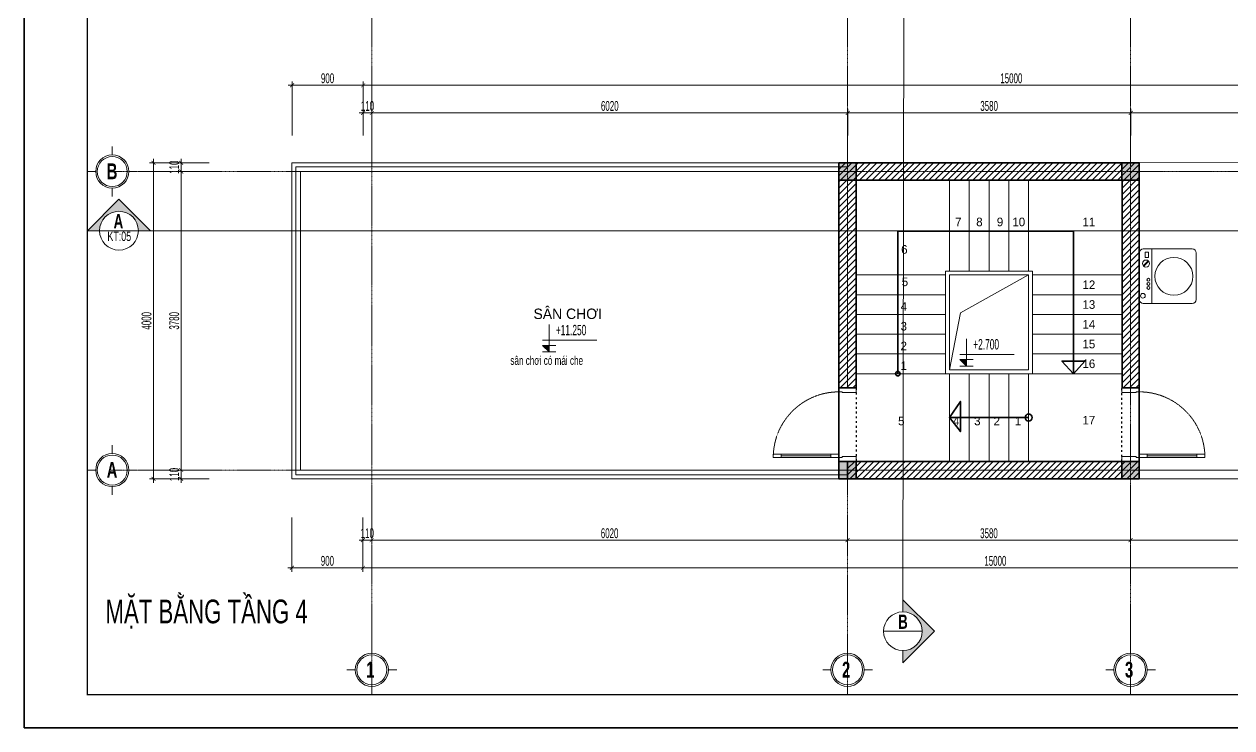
# Model space of a CAD drawing. Header units: millimetres. Extents: x 1336014 to 2939047, y -333549 to -60566.
# Drawn here: x 1362817 to 1378096, y -129429 to -120519 of the extents above; entities that cross this region are included whole.
import ezdxf
from ezdxf.enums import TextEntityAlignment as Align

# ---------------------------------------------------------------- set-up
doc = ezdxf.new("R2010")
doc.units = ezdxf.units.MM
doc.header["$MEASUREMENT"] = 0
for name, pattern in [('ACAD_ISO03W100', [30, 12, -18]), ('CENTER2', [1.125, 0.75, -0.125, 0.125, -0.125]), ('HIDDEN', [0.375, 0.25, -0.125])]:
    doc.linetypes.add(name, pattern=pattern)
for name, color, linetype, lineweight in [('01.Cut', 255, 'Continuous', 35), ('02.Thay', 145, 'Continuous', 15), ('05.Text', 253, 'Continuous', 18), ('06.betong', 2, 'Continuous', 35), ('07.noithat', 45, 'Continuous', 9), ('08.Dim', 156, 'Continuous', 15), ('09.Hatch', 250, 'Continuous', 5), ('10.Text', 254, 'Continuous', 18), ('10.truc', 250, 'CENTER2', 20), ('11.Khung bo', 32, 'Continuous', 50), ('12.Khung', 36, 'Continuous', 25), ('14. Net cua', 34, 'Continuous', 20), ('CA.thay 145', 145, 'Continuous', 18), ('DIM', 252, 'Continuous', 20), ('NN_KI HIEU', 22, 'Continuous', 18)]:
    doc.layers.add(name, color=color, linetype=linetype, lineweight=lineweight)
doc.layers.add('text', color=7, linetype='Continuous')
doc.layers.add('truc1', color=250, linetype='ACAD_ISO03W100')
doc.layers.add('Tpl_Bound', color=1, linetype='Continuous', plot=False)
doc.styles.add('AVANTH', font='')
doc.styles.add('AVANTHB', font='')
doc.styles.add('TT5_Ghi chu 1', font='', dxfattribs={"width": 0.7, "height": 240})
doc.styles.add('TT5_Text Dim', font='hoatbif.shx', dxfattribs={"width": 0.6})
doc.styles.get('AVANTH').set_extended_font_data('.VnAvantH')
doc.styles.get('AVANTHB').set_extended_font_data('.VnAvantH', bold=True)
doc.styles.get('TT5_Ghi chu 1').set_extended_font_data('.VnBlackH')
doc.dimstyles.new('TT5_Dim 1-50', dxfattribs={"dimscale": 50, "dimtxt": 2.5, "dimasz": 1, "dimexe": 1, "dimexo": 0.5, "dimgap": 0.5, "dimtad": 1, "dimdec": 0, "dimzin": 0, "dimdsep": 46, "dimtxsty": 'TT5_Text Dim', "dimblk": 'ARCHTICK', "dimcen": 0, "dimdle": 1, "dimclrd": 256, "dimclre": 256, "dimclrt": 1, "dimadec": 0, "dimazin": 0, "dimtfac": 0.015, "dimtdec": 0, "dimtix": 1, "dimtmove": 2, "dimatfit": 3, "dimldrblk": 'DOT', "dimfxl": 1, "dimtolj": 1, "dimtzin": 0, "dimlwd": -1, "dimlwe": -1, "dimarcsym": 1})
pattern_1 = [(45, (827697.484, -82061.864), (-39.7747564, 39.7747564), [])]

# ---------------------------------------------------------------- blocks, each defined once
blk = doc.blocks.new('100')
at = {"layer": '11.Khung bo', "const_width": 26.7}
blk.add_lwpolyline([(1860913, -945240), (1860913, -916940), (1896063, -916940), (1896063, -945240)], close=True, dxfattribs=at)
blk.add_lwpolyline([(1860913, -945240), (1860913, -916940), (1896063, -916940), (1896063, -945240)], close=True, dxfattribs=at)
blk.add_lwpolyline([(1860913, -945240), (1860913, -916940), (1896063, -916940), (1896063, -945240)], close=True, dxfattribs=at)
at = {"layer": '12.Khung'}
blk.add_lwpolyline([(1901579, -945940), (1901579, -916240), (1859580, -916240), (1859580, -945940)], close=True, dxfattribs=at)
blk.add_lwpolyline([(1901579, -945940), (1901579, -916240), (1859580, -916240), (1859580, -945940)], close=True, dxfattribs=at)
blk.add_lwpolyline([(1901579, -945940), (1901579, -916240), (1859580, -916240), (1859580, -945940)], close=True, dxfattribs=at)
blk = doc.blocks.new('DFGFH')
h = blk.add_hatch(color=256)
h.dxf.hatch_style = 1
h.paths.add_polyline_path([(15438, 12137), (15658, 12137), (15658, 12357), (15438, 12357)])
blk.add_lwpolyline([(15438, 12137), (15658, 12137), (15658, 12357), (15438, 12357)], close=True)
blk = doc.blocks.new('DANHTRUC')
for p, q in [((980383, -947347), (980383, -947137)), ((979963, -947767), (979753, -947767)), ((980803, -947767), (981013, -947767)), ((980383, -948187), (980383, -948397))]:
    blk.add_line(p, q)
for radius in [420, 380]:
    blk.add_circle((980383, -947767), radius)
blk = doc.blocks.new('_ARCHTICK')
at = {"const_width": 0.15}
blk.add_lwpolyline([(-0.5, -0.5), (0.5, 0.5)], dxfattribs=at)
blk = doc.blocks.new('*D267')
at = {"layer": '08.Dim', "transparency": 16777216}
for p, q in [((1367214, -126765), (1367214, -127102)), ((1373234, -126765), (1373234, -127102)), ((1367164, -127052), (1373284, -127052))]:
    blk.add_line(p, q, dxfattribs=at)
at = {"layer": 'Defpoints', "color": 0, "transparency": 16777216}
for p in [(1367214, -126740), (1373234, -126740), (1373234, -127052)]:
    blk.add_point(p, dxfattribs=at)
at = {"layer": '08.Dim', "transparency": 16777216, "xscale": 50, "yscale": 50, "zscale": 50, "rotation": 180}
blk.add_blockref('_ARCHTICK', (1367214, -127052), dxfattribs=at)
at = {"layer": '08.Dim', "transparency": 16777216, "xscale": 50, "yscale": 50, "zscale": 50}
blk.add_blockref('_ARCHTICK', (1373234, -127052), dxfattribs=at)
at = {"layer": '08.Dim', "color": 1, "transparency": 16777216, "insert": (1370224, -126965), "char_height": 125, "attachment_point": 5, "style": 'TT5_Text Dim'}
blk.add_mtext('\\A1;6020', dxfattribs=at)
blk = doc.blocks.new('_DOT')
blk.add_line((-0.5, 0), (-1, 0))
at = {"const_width": 0.5}
blk.add_lwpolyline([(-0.25, 0, 1), (0.25, 0, 1)], format="xyb", close=True, dxfattribs=at)
blk = doc.blocks.new('*D268')
at = {"layer": '08.Dim', "transparency": 16777216}
for p, q in [((1373233, -126765), (1373233, -127102)), ((1376813, -126765), (1376813, -127102)), ((1373183, -127052), (1376863, -127052))]:
    blk.add_line(p, q, dxfattribs=at)
at = {"layer": 'Defpoints', "color": 0, "transparency": 16777216}
for p in [(1373233, -126740), (1376813, -126740), (1376813, -127052)]:
    blk.add_point(p, dxfattribs=at)
at = {"layer": '08.Dim', "transparency": 16777216, "xscale": 50, "yscale": 50, "zscale": 50, "rotation": 180}
blk.add_blockref('_ARCHTICK', (1373233, -127052), dxfattribs=at)
at = {"layer": '08.Dim', "transparency": 16777216, "xscale": 50, "yscale": 50, "zscale": 50}
blk.add_blockref('_ARCHTICK', (1376813, -127052), dxfattribs=at)
at = {"layer": '08.Dim', "color": 1, "transparency": 16777216, "insert": (1375023, -126965), "char_height": 125, "attachment_point": 5, "style": 'TT5_Text Dim'}
blk.add_mtext('\\A1;3580', dxfattribs=at)
blk = doc.blocks.new('*D269')
at = {"layer": '08.Dim', "transparency": 16777216}
for p, q in [((1376814, -126765), (1376814, -127102)), ((1381994, -126765), (1381994, -127102)), ((1376764, -127052), (1382044, -127052))]:
    blk.add_line(p, q, dxfattribs=at)
at = {"layer": 'Defpoints', "color": 0, "transparency": 16777216}
for p in [(1376814, -126740), (1381994, -126740), (1381994, -127052)]:
    blk.add_point(p, dxfattribs=at)
at = {"layer": '08.Dim', "transparency": 16777216, "xscale": 50, "yscale": 50, "zscale": 50, "rotation": 180}
blk.add_blockref('_ARCHTICK', (1376814, -127052), dxfattribs=at)
at = {"layer": '08.Dim', "transparency": 16777216, "xscale": 50, "yscale": 50, "zscale": 50}
blk.add_blockref('_ARCHTICK', (1381994, -127052), dxfattribs=at)
at = {"layer": '08.Dim', "color": 1, "transparency": 16777216, "insert": (1379404, -126965), "char_height": 125, "attachment_point": 5, "style": 'TT5_Text Dim'}
blk.add_mtext('\\A1;5180', dxfattribs=at)
blk = doc.blocks.new('*D271')
at = {"layer": '08.Dim', "transparency": 16777216}
for p, q in [((1367104, -126765), (1367104, -127452)), ((1382104, -126765), (1382104, -127452)), ((1367054, -127402), (1382154, -127402))]:
    blk.add_line(p, q, dxfattribs=at)
at = {"layer": 'Defpoints', "color": 0, "transparency": 16777216}
for p in [(1367104, -126740), (1382104, -126740), (1382104, -127402)]:
    blk.add_point(p, dxfattribs=at)
at = {"layer": '08.Dim', "transparency": 16777216, "xscale": 50, "yscale": 50, "zscale": 50, "rotation": 180}
blk.add_blockref('_ARCHTICK', (1367104, -127402), dxfattribs=at)
at = {"layer": '08.Dim', "transparency": 16777216, "xscale": 50, "yscale": 50, "zscale": 50}
blk.add_blockref('_ARCHTICK', (1382104, -127402), dxfattribs=at)
at = {"layer": '08.Dim', "color": 1, "transparency": 16777216, "insert": (1375104, -127315), "char_height": 125, "attachment_point": 5, "style": 'TT5_Text Dim'}
blk.add_mtext('\\A1;15000', dxfattribs=at)
blk = doc.blocks.new('*D272')
at = {"layer": '08.Dim', "transparency": 16777216}
for p, q in [((1365158, -122275), (1364754, -122275)), ((1364804, -122275), (1364804, -122225)), ((1364804, -122275), (1364804, -122385)), ((1365158, -122385), (1364754, -122385)), ((1364804, -122385), (1364804, -122435))]:
    blk.add_line(p, q, dxfattribs=at)
at = {"layer": 'Defpoints', "color": 0, "transparency": 16777216}
for p in [(1365183, -122275), (1364804, -122385), (1365183, -122385)]:
    blk.add_point(p, dxfattribs=at)
at = {"layer": '08.Dim', "transparency": 16777216, "xscale": 50, "yscale": 50, "zscale": 50}
for p, rotation in [((1364804, -122275), 270), ((1364804, -122385), 90)]:
    blk.add_blockref('_ARCHTICK', p, dxfattribs=dict(at, rotation=rotation))
at = {"layer": '08.Dim', "color": 1, "transparency": 16777216, "insert": (1364716, -122330), "char_height": 125, "attachment_point": 5, "rotation": 90, "style": 'TT5_Text Dim'}
blk.add_mtext('\\A1;110', dxfattribs=at)
blk = doc.blocks.new('*D254')
at = {"layer": '08.Dim', "transparency": 16777216}
for p, q in [((1364804, -122335), (1364804, -126215)), ((1365158, -122385), (1364754, -122385)), ((1365158, -126165), (1364754, -126165))]:
    blk.add_line(p, q, dxfattribs=at)
at = {"layer": 'Defpoints', "color": 0, "transparency": 16777216}
for p in [(1365183, -122385), (1364804, -126165), (1365183, -126165)]:
    blk.add_point(p, dxfattribs=at)
at = {"layer": '08.Dim', "transparency": 16777216, "xscale": 50, "yscale": 50, "zscale": 50}
for p, rotation in [((1364804, -122385), 90), ((1364804, -126165), 270)]:
    blk.add_blockref('_ARCHTICK', p, dxfattribs=dict(at, rotation=rotation))
at = {"layer": '08.Dim', "color": 1, "transparency": 16777216, "insert": (1364716, -124275), "char_height": 125, "attachment_point": 5, "rotation": 90, "style": 'TT5_Text Dim'}
blk.add_mtext('\\A1;3780', dxfattribs=at)
blk = doc.blocks.new('*D255')
at = {"layer": '08.Dim', "transparency": 16777216}
for p, q in [((1365158, -126165), (1364754, -126165)), ((1364804, -126165), (1364804, -126115)), ((1364804, -126165), (1364804, -126275)), ((1365158, -126275), (1364754, -126275)), ((1364804, -126275), (1364804, -126325))]:
    blk.add_line(p, q, dxfattribs=at)
at = {"layer": 'Defpoints', "color": 0, "transparency": 16777216}
for p in [(1365183, -126165), (1364804, -126275), (1365183, -126275)]:
    blk.add_point(p, dxfattribs=at)
at = {"layer": '08.Dim', "transparency": 16777216, "xscale": 50, "yscale": 50, "zscale": 50}
for p, rotation in [((1364804, -126165), 270), ((1364804, -126275), 90)]:
    blk.add_blockref('_ARCHTICK', p, dxfattribs=dict(at, rotation=rotation))
at = {"layer": '08.Dim', "color": 1, "transparency": 16777216, "insert": (1364716, -126220), "char_height": 125, "attachment_point": 5, "rotation": 90, "style": 'TT5_Text Dim'}
blk.add_mtext('\\A1;110', dxfattribs=at)
blk = doc.blocks.new('*D256')
at = {"layer": '08.Dim', "transparency": 16777216}
for p, q in [((1365158, -122275), (1364404, -122275)), ((1364454, -122225), (1364454, -126325)), ((1365158, -126275), (1364404, -126275))]:
    blk.add_line(p, q, dxfattribs=at)
at = {"layer": 'Defpoints', "color": 0, "transparency": 16777216}
for p in [(1365183, -122275), (1364454, -126275), (1365183, -126275)]:
    blk.add_point(p, dxfattribs=at)
at = {"layer": '08.Dim', "transparency": 16777216, "xscale": 50, "yscale": 50, "zscale": 50}
for p, rotation in [((1364454, -122275), 90), ((1364454, -126275), 270)]:
    blk.add_blockref('_ARCHTICK', p, dxfattribs=dict(at, rotation=rotation))
at = {"layer": '08.Dim', "color": 1, "transparency": 16777216, "insert": (1364366, -124275), "char_height": 125, "attachment_point": 5, "rotation": 90, "style": 'TT5_Text Dim'}
blk.add_mtext('\\A1;4000', dxfattribs=at)
blk = doc.blocks.new('*D261')
at = {"layer": '08.Dim', "transparency": 16777216}
for p, q in [((1367216, -121930), (1367216, -121593)), ((1373236, -121930), (1373236, -121593)), ((1367166, -121643), (1373286, -121643))]:
    blk.add_line(p, q, dxfattribs=at)
at = {"layer": 'Defpoints', "color": 0, "transparency": 16777216}
for p in [(1373236, -121643), (1367216, -121955), (1373236, -121955)]:
    blk.add_point(p, dxfattribs=at)
at = {"layer": '08.Dim', "transparency": 16777216, "xscale": 50, "yscale": 50, "zscale": 50, "rotation": 180}
blk.add_blockref('_ARCHTICK', (1367216, -121643), dxfattribs=at)
at = {"layer": '08.Dim', "transparency": 16777216, "xscale": 50, "yscale": 50, "zscale": 50}
blk.add_blockref('_ARCHTICK', (1373236, -121643), dxfattribs=at)
at = {"layer": '08.Dim', "color": 1, "transparency": 16777216, "insert": (1370226, -121555), "char_height": 125, "attachment_point": 5, "style": 'TT5_Text Dim'}
blk.add_mtext('\\A1;6020', dxfattribs=at)
blk = doc.blocks.new('*D249')
at = {"layer": '08.Dim', "transparency": 16777216}
for p, q in [((1373235, -121930), (1373235, -121593)), ((1376815, -121930), (1376815, -121593)), ((1373185, -121643), (1376865, -121643))]:
    blk.add_line(p, q, dxfattribs=at)
at = {"layer": 'Defpoints', "color": 0, "transparency": 16777216}
for p in [(1376815, -121643), (1373235, -121955), (1376815, -121955)]:
    blk.add_point(p, dxfattribs=at)
at = {"layer": '08.Dim', "transparency": 16777216, "xscale": 50, "yscale": 50, "zscale": 50, "rotation": 180}
blk.add_blockref('_ARCHTICK', (1373235, -121643), dxfattribs=at)
at = {"layer": '08.Dim', "transparency": 16777216, "xscale": 50, "yscale": 50, "zscale": 50}
blk.add_blockref('_ARCHTICK', (1376815, -121643), dxfattribs=at)
at = {"layer": '08.Dim', "color": 1, "transparency": 16777216, "insert": (1375025, -121555), "char_height": 125, "attachment_point": 5, "style": 'TT5_Text Dim'}
blk.add_mtext('\\A1;3580', dxfattribs=at)
blk = doc.blocks.new('*D250')
at = {"layer": '08.Dim', "transparency": 16777216}
for p, q in [((1376816, -121930), (1376816, -121593)), ((1381996, -121930), (1381996, -121593)), ((1376766, -121643), (1382046, -121643))]:
    blk.add_line(p, q, dxfattribs=at)
at = {"layer": 'Defpoints', "color": 0, "transparency": 16777216}
for p in [(1381996, -121643), (1376816, -121955), (1381996, -121955)]:
    blk.add_point(p, dxfattribs=at)
at = {"layer": '08.Dim', "transparency": 16777216, "xscale": 50, "yscale": 50, "zscale": 50, "rotation": 180}
blk.add_blockref('_ARCHTICK', (1376816, -121643), dxfattribs=at)
at = {"layer": '08.Dim', "transparency": 16777216, "xscale": 50, "yscale": 50, "zscale": 50}
blk.add_blockref('_ARCHTICK', (1381996, -121643), dxfattribs=at)
at = {"layer": '08.Dim', "color": 1, "transparency": 16777216, "insert": (1379406, -121555), "char_height": 125, "attachment_point": 5, "style": 'TT5_Text Dim'}
blk.add_mtext('\\A1;5180', dxfattribs=at)
blk = doc.blocks.new('*D251')
at = {"layer": '08.Dim', "transparency": 16777216}
for p, q in [((1367106, -121930), (1367106, -121593)), ((1367216, -121930), (1367216, -121593)), ((1367106, -121643), (1367056, -121643)), ((1367106, -121643), (1367216, -121643)), ((1367216, -121643), (1367266, -121643))]:
    blk.add_line(p, q, dxfattribs=at)
at = {"layer": 'Defpoints', "color": 0, "transparency": 16777216}
for p in [(1367216, -121643), (1367106, -121955), (1367216, -121955)]:
    blk.add_point(p, dxfattribs=at)
at = {"layer": '08.Dim', "transparency": 16777216, "xscale": 50, "yscale": 50, "zscale": 50}
blk.add_blockref('_ARCHTICK', (1367106, -121643), dxfattribs=at)
at = {"layer": '08.Dim', "transparency": 16777216, "xscale": 50, "yscale": 50, "zscale": 50, "rotation": 180}
blk.add_blockref('_ARCHTICK', (1367216, -121643), dxfattribs=at)
at = {"layer": '08.Dim', "color": 1, "transparency": 16777216, "insert": (1367161, -121555), "char_height": 125, "attachment_point": 5, "style": 'TT5_Text Dim'}
blk.add_mtext('\\A1;110', dxfattribs=at)
blk = doc.blocks.new('*D253')
at = {"layer": '08.Dim', "transparency": 16777216}
for p, q in [((1367056, -121293), (1382156, -121293)), ((1367106, -121930), (1367106, -121243)), ((1382106, -121930), (1382106, -121243))]:
    blk.add_line(p, q, dxfattribs=at)
at = {"layer": 'Defpoints', "color": 0, "transparency": 16777216}
for p in [(1382106, -121293), (1367106, -121955), (1382106, -121955)]:
    blk.add_point(p, dxfattribs=at)
at = {"layer": '08.Dim', "transparency": 16777216, "xscale": 50, "yscale": 50, "zscale": 50, "rotation": 180}
blk.add_blockref('_ARCHTICK', (1367106, -121293), dxfattribs=at)
at = {"layer": '08.Dim', "transparency": 16777216, "xscale": 50, "yscale": 50, "zscale": 50}
blk.add_blockref('_ARCHTICK', (1382106, -121293), dxfattribs=at)
at = {"layer": '08.Dim', "color": 1, "transparency": 16777216, "insert": (1375306, -121205), "char_height": 125, "attachment_point": 5, "style": 'TT5_Text Dim'}
blk.add_mtext('\\A1;15000', dxfattribs=at)
blk = doc.blocks.new('A$C4E7C6F34')
at = {"layer": 'DIM'}
blk.add_hatch(color=256, dxfattribs=at).paths.add_polyline_path([(-38, 0), (-38, 138), (-178, 138)])
for p, q in [((-38, 576), (-38, 0)), ((964, 248), (-178, 248)), ((-178, 138), (101, 138)), ((-178, 138), (-38, 0)), ((-178, 0), (101, 0))]:
    blk.add_line(p, q, dxfattribs=at)
at = {"layer": 'text', "style": 'TT5_Text Dim', "flags": 8}
blk.add_attdef('%%P0.000', text='', height=220, dxfattribs=at).set_placement((102, 461), align=Align.MIDDLE_LEFT)
blk = doc.blocks.new('*U37')
blk.add_line((-70, 100), (-70, 730))
for points in [[(-50, 0), (-50, 830), (-90, 830), (-90, 0)], [(-50, 100), (-90, 100), (-90, 730), (-50, 730)]]:
    blk.add_lwpolyline(points, close=True)
at = {"lineweight": 13}
for points in [[(-930, -220), (-870, -220), (-870, -40), (-880, -40), (-880, 0), (-930, 0)], [(0, -220), (-60, -220), (-60, -40), (-50, -40), (-50, 0), (0, 0)]]:
    blk.add_lwpolyline(points, close=True, dxfattribs=at)
at = {"linetype": 'HIDDEN'}
blk.add_arc((-50, 0), 830, 90, 180, dxfattribs=at)
blk = doc.blocks.new('*D303')
at = {"layer": '08.Dim', "transparency": 16777216}
for p, q in [((1366156, -121293), (1367156, -121293)), ((1366206, -121930), (1366206, -121243)), ((1367106, -121930), (1367106, -121243))]:
    blk.add_line(p, q, dxfattribs=at)
at = {"layer": 'Defpoints', "color": 0, "transparency": 16777216}
for p in [(1367106, -121293), (1366206, -121955), (1367106, -121955)]:
    blk.add_point(p, dxfattribs=at)
at = {"layer": '08.Dim', "transparency": 16777216, "xscale": 50, "yscale": 50, "zscale": 50, "rotation": 180}
blk.add_blockref('_ARCHTICK', (1366206, -121293), dxfattribs=at)
at = {"layer": '08.Dim', "transparency": 16777216, "xscale": 50, "yscale": 50, "zscale": 50}
blk.add_blockref('_ARCHTICK', (1367106, -121293), dxfattribs=at)
at = {"layer": '08.Dim', "color": 1, "transparency": 16777216, "insert": (1366656, -121205), "char_height": 125, "attachment_point": 5, "style": 'TT5_Text Dim'}
blk.add_mtext('\\A1;900', dxfattribs=at)
blk = doc.blocks.new('*D304')
at = {"layer": '08.Dim', "transparency": 16777216}
for p, q in [((1366204, -126765), (1366204, -127452)), ((1367104, -126765), (1367104, -127452)), ((1366154, -127402), (1367154, -127402))]:
    blk.add_line(p, q, dxfattribs=at)
at = {"layer": 'Defpoints', "color": 0, "transparency": 16777216}
for p in [(1366204, -126740), (1367104, -126740), (1367104, -127402)]:
    blk.add_point(p, dxfattribs=at)
at = {"layer": '08.Dim', "transparency": 16777216, "xscale": 50, "yscale": 50, "zscale": 50, "rotation": 180}
blk.add_blockref('_ARCHTICK', (1366204, -127402), dxfattribs=at)
at = {"layer": '08.Dim', "transparency": 16777216, "xscale": 50, "yscale": 50, "zscale": 50}
blk.add_blockref('_ARCHTICK', (1367104, -127402), dxfattribs=at)
at = {"layer": '08.Dim', "color": 1, "transparency": 16777216, "insert": (1366654, -127315), "char_height": 125, "attachment_point": 5, "style": 'TT5_Text Dim'}
blk.add_mtext('\\A1;900', dxfattribs=at)
blk = doc.blocks.new('*D287')
at = {"layer": '08.Dim', "transparency": 16777216}
for p, q in [((1367104, -126765), (1367104, -127101)), ((1367214, -126765), (1367214, -127101)), ((1367104, -127051), (1367054, -127051)), ((1367104, -127051), (1367214, -127051)), ((1367214, -127051), (1367264, -127051))]:
    blk.add_line(p, q, dxfattribs=at)
at = {"layer": 'Defpoints', "color": 0, "transparency": 16777216}
for p in [(1367104, -126740), (1367214, -126740), (1367214, -127051)]:
    blk.add_point(p, dxfattribs=at)
at = {"layer": '08.Dim', "transparency": 16777216, "xscale": 50, "yscale": 50, "zscale": 50}
blk.add_blockref('_ARCHTICK', (1367104, -127051), dxfattribs=at)
at = {"layer": '08.Dim', "transparency": 16777216, "xscale": 50, "yscale": 50, "zscale": 50, "rotation": 180}
blk.add_blockref('_ARCHTICK', (1367214, -127051), dxfattribs=at)
at = {"layer": '08.Dim', "color": 1, "transparency": 16777216, "insert": (1367159, -126964), "char_height": 125, "attachment_point": 5, "style": 'TT5_Text Dim'}
blk.add_mtext('\\A1;110', dxfattribs=at)
blk = doc.blocks.new('*U38')
blk.add_line((-70, 100), (-70, 730))
for points in [[(-50, 0), (-50, 830), (-90, 830), (-90, 0)], [(-50, 100), (-90, 100), (-90, 730), (-50, 730)]]:
    blk.add_lwpolyline(points, close=True)
at = {"lineweight": 13}
for points in [[(-930, -220), (-870, -220), (-870, -40), (-880, -40), (-880, 0), (-930, 0)], [(0, -220), (-60, -220), (-60, -40), (-50, -40), (-50, 0), (0, 0)]]:
    blk.add_lwpolyline(points, close=True, dxfattribs=at)
at = {"linetype": 'HIDDEN'}
blk.add_arc((-50, 0), 830, 90, 180, dxfattribs=at)

msp = doc.modelspace()

# ---------------------------------------------------------------- hatches: boundary and pattern name
at = {"layer": '09.Hatch', "ltscale": 50}
h = msp.add_hatch(dxfattribs=at)
h.set_pattern_fill('TUONGXAY', color=256, scale=450, style=0)
h.set_pattern_definition(pattern_1)
h.paths.add_polyline_path([(1376924.5, -122274.6), (1373124.5, -122274.6), (1373124.5, -125124.6), (1373344.5, -125124.6), (1373344.5, -122494.6), (1376706.5, -122494.6), (1376706.5, -125124.6), (1376924.5, -125124.6)])
at = {"layer": '09.Hatch'}
for points in [[(1364262.1, -123133.9), (1364415.9, -123133.9), (1364016.7, -122734.7), (1363617.5, -123133.9), (1363771.2, -123133.9, -0.4142136), (1364016.7, -122888.4, -0.4142136)], [(1373934.1, -127959.9), (1373934.1, -127806.2), (1374333.3, -128205.4), (1373934.1, -128604.6), (1373934.1, -128450.8, 0.4142136), (1374179.6, -128205.4, 0.4142136)]]:
    msp.add_hatch(color=256, dxfattribs=at).paths.add_polyline_path(points)
at = {"layer": '09.Hatch', "ltscale": 50}
h = msp.add_hatch(dxfattribs=at)
h.set_pattern_fill('TUONGXAY', color=256, scale=450, style=0)
h.set_pattern_definition(pattern_1)
h.paths.add_polyline_path([(1376924.5, -126054.6), (1373344.5, -126054.6), (1373234.5, -126054.6), (1373234.5, -126274.6), (1376924.5, -126274.6)])

# ---------------------------------------------------------------- linework, layer by layer
at = {"layer": '01.Cut'}
for points in [[(1376706.5, -122494.6), (1376706.5, -125124.6), (1376924.5, -125124.6), (1376924.5, -122274.6), (1373124.5, -122274.6), (1373124.5, -125124.6), (1373344.5, -125124.6)], [(1376706.5, -122494.6), (1373344.5, -122494.6)], [(1373344.5, -122494.6), (1373344.5, -125124.6)], [(1373869.5, -123679.4), (1373869.5, -123139.2), (1376090.6, -123139.2), (1376090.6, -124944.6), (1376235.6, -124785), (1375946.8, -124785), (1376090.6, -124944.6)], [(1373869.5, -124944.6), (1373869.5, -123679.4)], [(1375524.1, -125499.6), (1374524.1, -125500.4), (1374661.5, -125295.9), (1374661.5, -125677.4), (1374524.1, -125500.4)], [(1373234.5, -126054.6), (1373234.5, -126274.6), (1376924.5, -126274.6)], [(1373234.5, -126054.6), (1373344.5, -126054.6)], [(1373344.5, -126054.6), (1376924.5, -126054.6)], [(1376924.5, -126054.6), (1376924.5, -126274.6)]]:
    msp.add_lwpolyline(points, dxfattribs=at)
for points in [[(1373124.5, -122274.6), (1376924.5, -122274.6), (1376924.5, -126274.6), (1373124.5, -126274.6)], [(1373234.5, -122494.6), (1373234.5, -122494.6)]]:
    msp.add_lwpolyline(points, close=True, dxfattribs=at)
for centre, radius in [((1373869.5, -124944.6), 28.9), ((1375524.1, -125499.6), 44.3)]:
    msp.add_circle(centre, radius, dxfattribs=at)
at = {"layer": '02.Thay'}
for p, q in [((1373234.5, -125014.6), (1373234.5, -122494.6)), ((1373344.5, -125124.6), (1373344.5, -122494.6)), ((1374524.5, -123644.6), (1374524.5, -122494.6)), ((1374774.5, -123644.6), (1374774.5, -122494.6)), ((1375024.5, -123644.6), (1375024.5, -122494.6)), ((1375274.5, -123644.6), (1375274.5, -122494.6)), ((1375524.5, -123644.6), (1375524.5, -122494.6)), ((1376704.5, -124694.6), (1376704.5, -122494.6)), ((1364016.7, -122734.7), (1363617.5, -123133.9)), ((1364016.7, -122734.7), (1364415.9, -123133.9)), ((1363617.5, -123133.9), (1363771.2, -123133.9)), ((1364262.1, -123133.9), (1363771.2, -123133.9)), ((1364262.1, -123133.9), (1364415.9, -123133.9)), ((1374524.5, -123694.6), (1374524.5, -124894.6)), ((1374524.5, -123694.6), (1374524.5, -124894.6)), ((1374333.3, -128205.4), (1373934.1, -127806.2)), ((1373934.1, -127959.9), (1373934.1, -127806.2)), ((1373688.7, -128205.4), (1374179.6, -128205.4)), ((1374333.3, -128205.4), (1373934.1, -128604.6)), ((1373934.1, -128604.6), (1373934.1, -128450.8))]:
    msp.add_line(p, q, dxfattribs=at)
for points in [[(1373234.5, -122274.6), (1366205.5, -122274.6), (1366205.5, -126274.6), (1373234.5, -126274.6)], [(1373234.5, -122324.6), (1366255.5, -122324.6), (1366255.5, -126224.6), (1373234.5, -126224.6)], [(1376814.5, -122271.9), (1382105.5, -122274.6), (1382105.5, -126274.6), (1376924.5, -126274.6)], [(1376924.5, -122381.9), (1381995.5, -122384.5), (1381995.5, -126164.6), (1376924.5, -126164.6)], [(1374474.5, -123694.6), (1373344.5, -123694.6)], [(1375574.5, -124694.6), (1375574.5, -123644.6), (1374474.5, -123644.6), (1374474.5, -124944.6)], [(1375524.5, -123694.6), (1374524.5, -123694.6)], [(1375524.5, -123694.6), (1374664.5, -124173.5), (1374524.5, -124894.6)], [(1375524.5, -123694.6), (1375524.5, -124694.6)], [(1376704.5, -123694.6), (1375574.5, -123694.6)], [(1374474.5, -123944.6), (1373344.5, -123944.6)], [(1374474.5, -123944.6), (1373344.5, -123944.6)], [(1376704.5, -123944.6), (1375574.5, -123944.6)], [(1376704.5, -123944.6), (1375574.5, -123944.6)], [(1374474.5, -124194.6), (1373344.5, -124194.6)], [(1374474.5, -124194.6), (1373344.5, -124194.6)], [(1376704.5, -124194.6), (1375574.5, -124194.6)], [(1376704.5, -124194.6), (1375574.5, -124194.6)], [(1374474.5, -124444.6), (1373344.5, -124444.6)], [(1374474.5, -124444.6), (1373344.5, -124444.6)], [(1376704.5, -124444.6), (1375574.5, -124444.6)], [(1376704.5, -124444.6), (1375574.5, -124444.6)], [(1374474.5, -124694.6), (1373344.5, -124694.6)], [(1374474.5, -124694.6), (1373344.5, -124694.6)], [(1375574.5, -124694.6), (1375574.5, -124944.6), (1374524.5, -124944.6)], [(1375524.5, -124694.6), (1375524.5, -124894.6), (1374524.5, -124894.6)], [(1376704.5, -124694.6), (1375574.5, -124694.6)], [(1376704.5, -124694.6), (1375574.5, -124694.6)], [(1376704.5, -124694.6), (1376704.5, -124944.6)], [(1374524.5, -124944.6), (1373344.5, -124944.6)], [(1374524.5, -124944.6), (1373344.5, -124944.6)], [(1374523.7, -124944.6), (1374524.5, -126054.9)], [(1374773.7, -124944.6), (1374774.5, -126054.9)], [(1375023.7, -124944.6), (1375024.5, -126054.8)], [(1375273.7, -124944.6), (1375274.5, -126054.7)], [(1375523.7, -124944.6), (1375524.5, -126054.6)], [(1375574.5, -124944.6), (1376704.5, -124944.6)]]:
    msp.add_lwpolyline(points, dxfattribs=at)
for centre in [(1364016.7, -123133.9), (1373934.1, -128205.4)]:
    msp.add_circle(centre, 245.5, dxfattribs=at)
at = {"layer": '07.noithat'}
for p, q in [((1376924.5, -124004.8), (1376924.5, -123414.8)), ((1376974.5, -123364.8), (1377594.5, -123364.8)), ((1376997.3, -123475), (1376997.3, -123406)), ((1376997.3, -123406), (1377039.3, -123406)), ((1377039.3, -123406), (1377039.3, -123475)), ((1377083.3, -124054.8), (1377083.3, -123364.8)), ((1377644.5, -123414.8), (1377644.5, -124004.8)), ((1377037.5, -123515), (1376975.4, -123577.1)), ((1377043.5, -123520.8), (1376981.3, -123583)), ((1377039.3, -123475), (1376997.3, -123475)), ((1377594.5, -124054.8), (1376974.5, -124054.8))]:
    msp.add_line(p, q, dxfattribs=at)
for centre, radius in [((1377009.3, -123550), 45), ((1377362.4, -123711.6), 240.1), ((1377039.3, -123754.1), 18), ((1377039.3, -123808.1), 18), ((1377039.3, -123859.1), 18), ((1376970.3, -123958.1), 30)]:
    msp.add_circle(centre, radius, dxfattribs=at)
for centre, start, end in [((1376974.5, -123414.8), 90, 180), ((1377594.5, -123414.8), 0, 90), ((1376974.5, -124004.8), 180, 270), ((1377594.5, -124004.8), 270, 0)]:
    msp.add_arc(centre, 50, start, end, dxfattribs=at)
at = {"layer": '10.truc'}
for p, q in [((1367215.5, -112028.8), (1367215.5, -129008.6)), ((1373234.5, -112028.8), (1373234.5, -125124.6)), ((1376814.5, -112028.8), (1376814.5, -129008.6)), ((1363917.5, -122384.6), (1384707.3, -122384.6)), ((1363917.5, -126164.6), (1384707.3, -126164.6)), ((1373234.5, -126054.6), (1373234.5, -129008.6))]:
    msp.add_line(p, q, dxfattribs=at)
at = {"layer": 'CA.thay 145'}
msp.add_lwpolyline([(1373124.5, -122384.6), (1366315.5, -122384.6), (1366315.5, -126164.6), (1373124.5, -126164.6)], dxfattribs=at)
at = {"layer": 'NN_KI HIEU', "ltscale": 2}
for p, q in [((1373934.1, -127806.2), (1373956.7, -112482)), ((1364415.9, -123133.9), (1383484.8, -123133.9))]:
    msp.add_line(p, q, dxfattribs=at)
at = {"layer": 'Tpl_Bound', "color": 1}
msp.add_lwpolyline([(1362817.5, -129428.6), (1362817.5, -111608.8), (1388017.3, -111608.8), (1388017.3, -129428.6)], close=True, dxfattribs=at)
at = {"layer": 'truc1', "ltscale": 2}
for points in [[(1373124.5, -125124.6), (1373344.5, -125124.6), (1373344.5, -126054.6), (1373124.5, -126054.6)], [(1376704.5, -125124.6), (1376924.5, -125124.6), (1376924.5, -126054.6), (1376704.5, -126054.6)]]:
    msp.add_lwpolyline(points, close=True, dxfattribs=at)

# ---------------------------------------------------------------- block references
at = {"layer": '05.Text'}
for name, p, xscale, yscale, zscale in [('100', (247069.7, 438135.3), 0.6, 0.6, 0.6), ('DANHTRUC', (873740.8, 351498.7), 0.5, 0.5, 0.5), ('DANHTRUC', (873740.8, 347718.7), 0.5, 0.5, 0.5), ('DANHTRUC', (877023.8, 345189.7), 0.5, 0.5, 0.5), ('DANHTRUC', (883042.8, 345189.7), 0.5, 0.5, 0.5), ('DANHTRUC', (886622.8, 345189.7), 0.5, 0.5, 0.5)]:
    msp.add_blockref(name, p, dxfattribs=dict(at, xscale=xscale, yscale=yscale, zscale=zscale))
at = {"layer": '06.betong'}
for p in [(1357686.4, -134631.4), (1361266.4, -134631.4), (1357686.4, -138411.4), (1361266.4, -138411.4)]:
    msp.add_blockref('DFGFH', p, dxfattribs=at)
at = {"layer": '08.Dim'}
ref = msp.add_blockref('A$C4E7C6F34', (1369482, -124669), dxfattribs=dict(at, xscale=0.6, yscale=0.6, zscale=0.6))
ref.add_attrib('%%P0.000', '+11.250', dxfattribs={"layer": 'text', "height": 132, "style": 'TT5_Text Dim', "width": 0.6, "flags": 8}).set_placement((1369543.4, -124392.2), align=Align.MIDDLE_LEFT)
ref = msp.add_blockref('A$C4E7C6F34', (1374762.4, -124849), dxfattribs=dict(at, xscale=0.6, yscale=0.6, zscale=0.6))
ref.add_attrib('%%P0.000', '+2.700', dxfattribs={"layer": 'text', "height": 132, "style": 'TT5_Text Dim', "width": 0.6, "flags": 8}).set_placement((1374823.9, -124572.2), align=Align.MIDDLE_LEFT)
at = {"layer": '14. Net cua', "ltscale": 100, "xscale": -1, "rotation": 90}
msp.add_blockref('*U38', (1373124.5, -126054.6), dxfattribs=at)
at = {"layer": '14. Net cua', "ltscale": 100, "rotation": 270}
msp.add_blockref('*U37', (1376924.5, -126054.6), dxfattribs=at)

# ---------------------------------------------------------------- texts
at = {"layer": '05.Text', "width": 0.7}
for s, height, style, p in [('B', 200, 'AVANTHB', (1363861.7, -122482.3)), ('s©n ch¬i cã m¸i che', 110, 'TT5_Text Dim', (1368968.2, -124832.3)), ('A', 200, 'AVANTHB', (1363861.7, -126262.3)), ('MÆT B»NG TÇNG 4', 300, 'TT5_Ghi chu 1', (1363846.4, -128104.9)), ('1', 200, 'AVANTHB', (1367144.7, -128791.3)), ('2', 200, 'AVANTHB', (1373163.7, -128791.3)), ('3', 200, 'AVANTHB', (1376743.7, -128791.3))]:
    msp.add_text(s, height=height, dxfattribs=dict(at, style=style)).set_placement(p)
for s, height, style, p in [('a', 180, 'AVANTHB', (1364009.9, -123013.6)), ('KT:05', 120, 'AVANTH', (1364020.8, -123204.7)), ('b', 180, 'AVANTHB', (1373934.8, -128085))]:
    msp.add_text(s, height=height, dxfattribs=dict(at, style=style)).set_placement(p, align=Align.MIDDLE_CENTER)
at = {"layer": '10.Text', "style": 'AVANTH'}
for s, p in [('7', (1374594.8, -123077.6)), ('8', (1374861.7, -123077.6)), ('9', (1375122.2, -123077.6)), ('10', (1375318.6, -123077.6)), ('11', (1376205.6, -123077.6)), ('6', (1373912.3, -123425.5)), ('5', (1373919.3, -123835.6)), ('12', (1376205.6, -123873.2)), ('4', (1373904.8, -124147.8)), ('13', (1376205.6, -124123.2)), ('3', (1373904.8, -124397.8)), ('14', (1376205.6, -124373.2)), ('15', (1376205.6, -124623.2)), ('2', (1373904.8, -124647.8)), ('1', (1373904.8, -124897.8)), ('16', (1376205.6, -124873.2)), ('5', (1373873.2, -125598.1)), ('4', (1374566.1, -125598.1)), ('3', (1374835.2, -125598.1)), ('2', (1375081.2, -125598.1)), ('1', (1375350, -125598.1)), ('17', (1376205.6, -125587.6))]:
    msp.add_text(s, height=108.9, dxfattribs=at).set_placement(p)
at = {"layer": '10.Text', "color": 4, "style": 'AVANTH'}
msp.add_text('s©n ch¬i', height=132, dxfattribs=at).set_placement((1369260.9, -124252.1))

# ---------------------------------------------------------------- dimensions: what is measured, and where the dimension line sits
at = {"layer": '08.Dim'}
for base, p1, p2, picture, middle in [((1367106.5, -121292.9), (1366206.5, -121955.4), (1367106.5, -121955.4), '*D303', (1366656.5, -121205.4)), ((1367216.5, -121642.9), (1367106.5, -121955.4), (1367216.5, -121955.4), '*D251', (1367161.5, -121555.4)), ((1373236.5, -121642.9), (1367216.5, -121955.4), (1373236.5, -121955.4), '*D261', (1370226.5, -121555.4)), ((1376815.5, -121642.9), (1373235.5, -121955.4), (1376815.5, -121955.4), '*D249', (1375025.5, -121555.4)), ((1381996.5, -121642.9), (1376816.5, -121955.4), (1381996.5, -121955.4), '*D250', (1379406.5, -121555.4)), ((1367104.5, -127402.2), (1366204.5, -126739.7), (1367104.5, -126739.7), '*D304', (1366654.5, -127314.7)), ((1367214.5, -127051.2), (1367104.5, -126739.7), (1367214.5, -126739.7), '*D287', (1367159.5, -126963.7)), ((1373234.5, -127052.2), (1367214.5, -126739.7), (1373234.5, -126739.7), '*D267', (1370224.5, -126964.7)), ((1376813.5, -127052.2), (1373233.5, -126739.7), (1376813.5, -126739.7), '*D268', (1375023.5, -126964.7)), ((1381994.5, -127052.2), (1376814.5, -126739.7), (1381994.5, -126739.7), '*D269', (1379404.5, -126964.7))]:
    dim = msp.add_linear_dim(base=base, p1=p1, p2=p2, dimstyle='TT5_Dim 1-50', dxfattribs=at)
    dim.commit()
    dim.dimension.update_dxf_attribs({"geometry": picture, "text_midpoint": middle})
for base, p1, p2, picture, middle in [((1382106.5, -121292.9), (1367106.5, -121955.4), (1382106.5, -121955.4), '*D253', (1375306.5, -121205.4)), ((1382104.5, -127402.2), (1367104.5, -126739.7), (1382104.5, -126739.7), '*D271', (1375104.5, -127314.7))]:
    dim = msp.add_linear_dim(base=base, p1=p1, p2=p2, dimstyle='TT5_Dim 1-50', dxfattribs=at)
    dim.commit()
    dim.dimension.update_dxf_attribs({"geometry": picture, "text_midpoint": middle, "dimtype": 160})
for base, p1, p2, picture, middle in [((1364803.5, -122384.6), (1365182.6, -122274.6), (1365182.6, -122384.6), '*D272', (1364716, -122329.6)), ((1364453.5, -126274.6), (1365182.6, -122274.6), (1365182.6, -126274.6), '*D256', (1364366, -124274.6)), ((1364803.5, -126164.6), (1365182.6, -122384.6), (1365182.6, -126164.6), '*D254', (1364716, -124274.6)), ((1364803.5, -126274.6), (1365182.6, -126164.6), (1365182.6, -126274.6), '*D255', (1364716, -126219.6))]:
    dim = msp.add_linear_dim(base=base, p1=p1, p2=p2, angle=90, dimstyle='TT5_Dim 1-50', dxfattribs=at)
    dim.commit()
    dim.dimension.update_dxf_attribs({"geometry": picture, "text_midpoint": middle})

doc.saveas('drawing.dxf')
